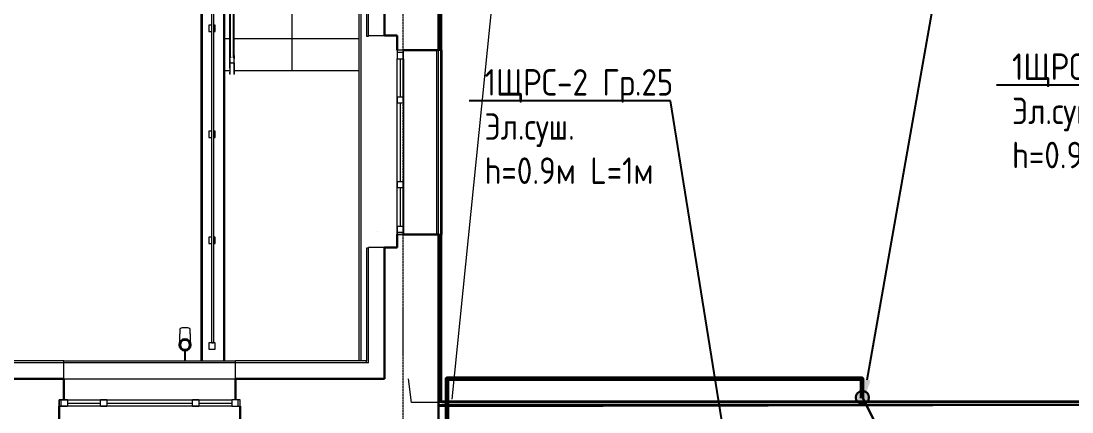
# Model space of a CAD drawing. Header units: millimetres. Extents: x -32 to 417638015, y -35 to 175284279.
# Drawn here: x 416279196 to 416289118, y 175251998 to 175255688 of the extents above; entities that cross this region are included whole.
import ezdxf
from ezdxf import colors
from ezdxf.entities.mleader import LeaderData, LeaderLine
from ezdxf.math import Vec2, Vec3

# ---------------------------------------------------------------- set-up
doc = ezdxf.new("R2010")
doc.units = ezdxf.units.MM
doc.linetypes.add('ADSK_Линия сетки', pattern=[25, 20, -2.5, 0, -2.5])
doc.linetypes.add('CONTINOUS', pattern=[0])
for name, color, linetype, lineweight in [('_ Окна', 7, 'Continuous', 9), ('_ЭМ_гофра', 5, 'Continuous', 60), ('Лестницы', 7, 'Continuous', 9), ('Обобщенные модели', 7, 'Continuous', 18), ('Ограждение', 7, 'Continuous', 9), ('Окна', 7, 'Continuous', 9), ('Оси', 253, 'Continuous', 9), ('Перекрытие', 7, 'Continuous', 18), ('Стены внутренние', 7, 'Continuous', 18), ('Стены наружные', 7, 'Continuous', 18), ('Стены несущие', 7, 'Continuous', 30), ('Стены отделка', 7, 'Continuous', 30), ('Стены штриховка', 7, 'Continuous', 9), ('Стрелки вверх', 7, 'Continuous', 18), ('ШТРИХОВКА', 252, 'Continuous', 15), ('ЭМ_Лоток 1_2', 162, 'Continuous', 30)]:
    doc.layers.add(name, color=color, linetype=linetype, lineweight=lineweight)
doc.layers.add('_ЭМ_Надписи', color=7, linetype='Continuous')
doc.layers.add('Линии', color=7, linetype='Continuous', lineweight=9, true_color=0x00a600)
doc.styles.add('ЭОМ', font='isocpeur.ttf', dxfattribs={"width": 0.85, "height": 250})

# ---------------------------------------------------------------- blocks, each defined once
blk = doc.blocks.new('1 этаж')
at = {"layer": 'Обобщенные модели', "lineweight": 9}
h = blk.add_hatch(dxfattribs=at)
h.set_pattern_fill('FP_27', color=8, style=0, pattern_type=2)
h.set_pattern_definition([(45, (557.2005023340862, 188.9017533554106), (-106.0660171779821, 106.0660171779821), [])])
h.paths.add_polyline_path([(16546.10150233408, 21071.42675335544), (16567.79568928999, 21076.37830996027), (16585.1930764575, 21090.2522632625), (16594.84789794314, 21110.30070665762), (16594.84789794314, 21132.55280005324), (16585.19307645751, 21152.60124344836), (16567.79568928999, 21166.47519675053), (16546.10150233408, 21171.42675335542), (16523.42140299656, 21165.68895786241), (16507.00992821067, 21152.60124344836), (16497.35510672497, 21132.55280005323), (16498.4775743852, 21107.96987854418), (16507.00992821067, 21090.25226326251), (16524.40731537819, 21076.37830996027), (16538.6370668662, 21073.13046204098)])
at = {"layer": '_ Окна', "color": 8, "lineweight": 18}
for p, q in [((18609.59743045213, 23901.46721298781), (18549.59743045213, 23901.46721298781)), ((18549.59743045213, 23901.46721298781), (18549.59743045213, 23821.46721298781)), ((18549.59743045213, 23821.46721298781), (18609.59743045213, 23821.46721298781)), ((18609.59743045213, 23821.46721298781), (18609.59743045213, 23901.46721298781)), ((18549.59743045213, 23461.46721298781), (18609.59743045213, 23461.46721298781)), ((18549.59743045213, 23401.46721298781), (18549.59743045213, 23461.46721298781)), ((18609.59743045213, 23461.46721298781), (18609.59743045213, 23401.46721298781)), ((18609.59743045213, 23401.46721298781), (18549.59743045213, 23401.46721298781)), ((18549.59743045213, 22661.46721298781), (18609.59743045213, 22661.46721298781)), ((18549.59743045213, 22601.46721298781), (18549.59743045213, 22661.46721298781)), ((18609.59743045213, 22661.46721298781), (18609.59743045213, 22601.46721298781)), ((18609.59743045213, 22601.46721298781), (18549.59743045213, 22601.46721298781)), ((18549.59743045213, 22241.46721298781), (18609.59743045213, 22241.46721298781)), ((18549.59743045212, 22161.46721298781), (18549.59743045213, 22241.46721298781)), ((18609.59743045213, 22241.46721298781), (18609.59743045212, 22161.46721298781)), ((18609.59743045212, 22161.46721298781), (18549.59743045212, 22161.46721298781)), ((15356.73106318179, 20541.42675335544), (15356.73106318179, 20601.42675335544)), ((15356.73106318179, 20601.42675335544), (15436.73106318179, 20601.42675335544)), ((15436.73106318179, 20541.42675335544), (15356.73106318179, 20541.42675335544)), ((15436.73106318179, 20601.42675335544), (15436.73106318179, 20541.42675335544)), ((15746.73106318179, 20541.42675335544), (15746.73106318179, 20601.42675335544)), ((15746.73106318179, 20601.42675335544), (15806.73106318179, 20601.42675335544)), ((15806.73106318179, 20541.42675335544), (15746.73106318179, 20541.42675335544)), ((15806.73106318179, 20601.42675335544), (15806.73106318179, 20541.42675335544)), ((16616.73106318179, 20541.42675335544), (16616.73106318179, 20601.42675335544)), ((16616.73106318179, 20601.42675335544), (16676.73106318179, 20601.42675335544)), ((16676.73106318179, 20541.42675335544), (16616.73106318179, 20541.42675335544)), ((16676.73106318179, 20601.42675335544), (16676.73106318179, 20541.42675335544)), ((16986.73106318179, 20601.42675335544), (16986.73106318179, 20541.42675335544)), ((17066.73106318179, 20601.42675335544), (16986.73106318179, 20601.42675335544)), ((16986.73106318179, 20541.42675335544), (17066.73106318179, 20541.42675335544)), ((17066.73106318179, 20541.42675335544), (17066.73106318179, 20601.42675335544))]:
    blk.add_line(p, q, dxfattribs=at)
at = {"layer": '_ Окна', "color": 8}
for p, q in [((18609.59743045213, 23881.46721298781), (18549.59743045213, 23881.46721298781)), ((18579.59743045214, 23461.46721298781), (18579.59743045215, 23821.46721298781)), ((18579.59743045214, 22661.46721298781), (18579.59743045214, 23401.46721298781)), ((18579.59743045214, 22241.4672129878), (18579.59743045214, 22601.4672129878)), ((18609.59743045212, 22181.46721298781), (18549.59743045212, 22181.46721298781)), ((15376.73106318179, 20541.42675335544), (15376.73106318179, 20601.42675335544)), ((15436.73106318179, 20571.42675335543), (15746.73106318179, 20571.42675335543)), ((15806.73106318179, 20571.42675335543), (16616.73106318179, 20571.42675335542)), ((16676.73106318179, 20571.42675335542), (16986.73106318179, 20571.42675335542)), ((17046.73106318179, 20541.42675335544), (17046.73106318179, 20601.42675335544))]:
    blk.add_line(p, q, dxfattribs=at)
at = {"layer": 'Лестницы', "color": 8}
for p, q in [((16919.59743045311, 24011.42675335543), (16969.59743045311, 24011.42675335543)), ((16919.59743045311, 24011.42675335543), (16969.59743045311, 24011.42675335543)), ((17009.59743045311, 24011.42675335543), (18189.59743045311, 24011.42675335542)), ((17009.59743045311, 24011.42675335543), (18189.59743045311, 24011.42675335542)), ((16919.59743045311, 23711.42675335542), (16969.62622702328, 23711.42675335542)), ((16919.59743045311, 23711.42675335542), (16969.62622702328, 23711.42675335542)), ((17009.56711036328, 23711.42675335542), (18189.59743045311, 23711.42675335542)), ((17009.56711036328, 23711.42675335542), (18189.59743045311, 23711.42675335542))]:
    blk.add_line(p, q, dxfattribs=at)
at = {"layer": 'Линии', "color": 8}
blk.add_line((19067.99776633934, 20608.84484450508), (21076.78712641931, 40466.78835131321), dxfattribs=at)
at = {"layer": 'Обобщенные модели', "color": 8}
for p, q in [((16496.10150233409, 21267.57834117026), (16496.10150233409, 21225.07420419919)), ((16596.10150233409, 21225.07420419919), (16596.10150233409, 21267.57834117025)), ((16541.10150233409, 21070.56797072738), (16541.10150233409, 20971.42675335544)), ((16551.10150233409, 20971.42675335544), (16551.10150233409, 21070.56797072738))]:
    blk.add_line(p, q, dxfattribs=at)
at = {"layer": 'Обобщенные модели', "color": 8, "flags": 128}
for points in [[(16496.10150233409, 21134.44362292012), (16496.10150233409, 21135.71400387244), (16496.10150233409, 21138.37751493854), (16496.10150233409, 21141.25387640378), (16496.10150233409, 21144.33848670342), (16496.10150233409, 21147.62641111898), (16496.10150233409, 21151.11238967278), (16496.10150233409, 21154.79084554279), (16496.10150233409, 21158.65589398429), (16496.10150233409, 21162.70135174429), (16496.10150233409, 21166.92074695335), (16496.10150233409, 21171.30732947923), (16496.10150233409, 21175.85408172564), (16496.10150233409, 21180.55372985891), (16496.10150233409, 21185.39875544456), (16496.10150233409, 21190.38140747521), (16496.10150233409, 21195.49371477051), (16496.10150233409, 21200.72749872937), (16496.10150233409, 21206.07438641392), (16496.10150233409, 21211.52582394449), (16496.10150233409, 21217.07309018393), (16496.10150233409, 21222.70731068962), (16496.10150233409, 21225.07420419919)], [(16596.10150233409, 21225.07420419919), (16596.10150233409, 21219.40646376543), (16596.10150233409, 21213.82194469794), (16596.10150233409, 21208.32958103594), (16596.10150233409, 21202.93815938964), (16596.10150233409, 21197.65630488356), (16596.10150233409, 21192.49246735818), (16596.10150233409, 21187.45490785198), (16596.10150233409, 21182.55168538554), (16596.10150233409, 21177.79064406885), (16596.10150233409, 21173.17940055239), (16596.10150233409, 21168.72533184209), (16596.10150233409, 21164.43556349775), (16596.10150233409, 21160.3169582336), (16596.10150233409, 21156.3761049395), (16596.10150233409, 21152.61930814003), (16596.10150233409, 21149.05257790866), (16596.10150233409, 21145.68162025292), (16596.10150233409, 21142.51182798594), (16596.10150233409, 21139.54827209917), (16596.10150233409, 21136.79569364983), (16596.10150233409, 21134.44362292012)]]:
    blk.add_lwpolyline(points, dxfattribs=at)
at = {"layer": 'Обобщенные модели', "color": 8}
for radius, start, end in [(52.00000000000004, 90, 270), (52.00000000000003, 270, 90)]:
    blk.add_arc((16546.10150233408, 21121.4267533554), radius, start, end, dxfattribs=at)
at = {"layer": 'Обобщенные модели', "color": 8, "lineweight": 40}
for radius, start, end in [(49.99999999999996, 90, 270), (49.99999999999998, 270, 90)]:
    blk.add_arc((16546.10150233407, 21121.4267533554), radius, start, end, dxfattribs=at)
at = {"layer": 'Обобщенные модели', "color": 8}
for major_axis, ratio, start_param, end_param in [((-50.00000000000001, 1.362883799528872e-13), 0.3090169943749481, 4.712388980384695, 6.283185307179597), ((-49.99999999999999, 5.857276822912619e-14), 0.3090169943749482, 3.141592653589792, 4.712388980384689)]:
    blk.add_ellipse((16546.10150233408, 21267.57834117024), major_axis=major_axis, ratio=ratio, start_param=start_param, end_param=end_param, dxfattribs=at)
at = {"layer": 'Ограждение', "color": 8}
for p, q in [((16797.99013385652, 21138.80837554271), (16797.99013385651, 29365.0770360301)), ((16813.99013385651, 29365.0770360301), (16813.99013385652, 21138.80837554271)), ((16969.59743045314, 28809.81091286579), (16969.59743045313, 23851.21009174271)), ((16969.59743045312, 23842.12634279388), (16969.59743045313, 28800.72716391696)), ((16974.59743045312, 23831.42675335542), (16974.59743045313, 28811.42675335542)), ((17004.59743045312, 23831.42675335542), (17004.59743045313, 28811.42675335542)), ((17009.59743045313, 23851.21009174271), (17009.59743045314, 28809.81091286579)), ((17009.59743045312, 23842.12634279388), (17009.59743045313, 28800.72716391696)), ((16797.99013385652, 24138.8083755427), (16769.59743045312, 24138.8083755427)), ((16769.59743045312, 24138.8083755427), (16769.59743045312, 24078.80837554271)), ((16829.59743045312, 24138.8083755427), (16813.99013385652, 24138.8083755427)), ((16829.59743045312, 24078.80837554271), (16829.59743045312, 24138.8083755427)), ((16769.59743045312, 24078.80837554271), (16797.99013385652, 24078.80837554271)), ((16813.99013385652, 24078.80837554271), (16829.59743045312, 24078.80837554271)), ((16969.59743045312, 23819.41697042187), (16969.59743045312, 23842.12634279388)), ((16969.59743045313, 23819.4169704219), (16969.59743045313, 23781.42675335544)), ((16969.59743045312, 23781.42675335542), (16969.59743045312, 23819.41697042187)), ((16982.07263517399, 23831.42675335542), (16974.59743045312, 23831.42675335542)), ((17004.59743045312, 23831.42675335542), (16996.85997936799, 23831.42675335542)), ((17009.59743045312, 23819.41697042187), (17009.59743045312, 23842.12634279388)), ((17009.59743045314, 23781.42675335544), (17009.59743045314, 23819.4169704219)), ((17009.59743045312, 23781.42675335542), (17009.59743045312, 23819.41697042187)), ((16969.59743045312, 23781.42675335542), (17009.59743045312, 23781.42675335542)), ((16969.59743045313, 23781.42675335544), (16969.59743045313, 23771.42675335545)), ((16969.59743045312, 23771.42675335542), (16969.59743045312, 23781.42675335542)), ((16987.26093254898, 23781.42675335542), (16991.93392835726, 23781.42675335542)), ((16989.59743045311, 23781.42675335542), (16987.26093254898, 23781.42675335542)), ((16991.93392835724, 23781.42675335542), (16989.59743045311, 23781.42675335542)), ((17009.59743045314, 23771.42675335545), (17009.59743045314, 23781.42675335544)), ((17009.59743045312, 23771.42675335542), (17009.59743045312, 23781.42675335542)), ((16797.99013385652, 23138.80837554271), (16769.59743045312, 23138.80837554271)), ((16769.59743045312, 23138.80837554271), (16769.59743045312, 23078.80837554271)), ((16829.59743045312, 23138.80837554271), (16813.99013385652, 23138.80837554271)), ((16829.59743045312, 23078.80837554271), (16829.59743045312, 23138.80837554271)), ((16769.59743045312, 23078.80837554271), (16797.99013385652, 23078.80837554271)), ((16813.99013385652, 23078.80837554271), (16829.59743045312, 23078.80837554271)), ((16797.99013385652, 22138.8083755427), (16769.59743045312, 22138.8083755427)), ((16769.59743045312, 22138.8083755427), (16769.59743045312, 22078.80837554271)), ((16829.59743045312, 22138.8083755427), (16813.99013385652, 22138.8083755427)), ((16829.59743045312, 22078.80837554271), (16829.59743045312, 22138.8083755427)), ((16769.59743045312, 22078.80837554271), (16797.99013385652, 22078.80837554271)), ((16813.99013385652, 22078.80837554271), (16829.59743045312, 22078.80837554271)), ((16829.59743045312, 21138.80837554271), (16769.59743045312, 21138.80837554271)), ((16769.59743045312, 21138.80837554271), (16769.59743045312, 21078.80837554271)), ((16797.99013385652, 21138.80837554271), (16813.99013385652, 21138.80837554271)), ((16829.59743045312, 21078.80837554271), (16829.59743045312, 21138.80837554271)), ((16769.59743045312, 21078.80837554271), (16829.59743045312, 21078.80837554271))]:
    blk.add_line(p, q, dxfattribs=at)
at = {"layer": 'Ограждение', "color": 8, "flags": 128}
for points in [[(16969.59743045313, 23819.4169704219), (16969.59743045313, 23822.21622381496), (16969.59743045313, 23825.01099899974), (16969.59743045313, 23827.79682493212), (16969.59743045313, 23830.56924488489), (16969.59743045313, 23833.32382357755), (16969.59743045313, 23836.0561542718), (16969.59743045313, 23838.76186582138), (16969.59743045313, 23841.43662966503), (16969.59743045313, 23844.07616675115), (16969.59743045313, 23846.6762543835), (16969.59743045313, 23849.23273297652), (16969.59743045313, 23851.21009174271)], [(17009.59743045314, 23851.21009174271), (17009.59743045314, 23848.69078858212), (17009.59743045314, 23846.12465355723), (17009.59743045314, 23843.51579193665), (17009.59743045314, 23840.86837734246), (17009.59743045314, 23838.18664507324), (17009.59743045314, 23835.47488532857), (17009.59743045314, 23832.73743634556), (17009.59743045314, 23829.97867745862), (17009.59743045314, 23827.20302209345), (17009.59743045314, 23824.41491070656), (17009.59743045314, 23821.61880368138), (17009.59743045314, 23819.4169704219)], [(16969.59743045313, 23781.42675335544), (16969.59743045313, 23777.42781993678), (16969.59743045313, 23773.43528395853), (16969.59743045313, 23769.45553262655), (16969.59743045313, 23765.49493269402), (16969.59743045313, 23761.55982027594), (16969.59743045313, 23757.65649071273), (16969.59743045313, 23753.79118849904), (16969.59743045313, 23749.97009729383), (16969.59743045313, 23746.19933002794), (16969.59743045313, 23742.48491912458), (16969.59743045313, 23738.83280684884), (16969.59743045313, 23735.2488358013), (16969.59743045313, 23731.73873957107), (16969.59743045313, 23728.30813356336), (16969.59743045313, 23724.96250601594), (16969.59743045313, 23721.70720921921), (16969.59743045313, 23718.5474509536), (16969.59743045313, 23715.4882861583), (16969.59743045313, 23712.53460884439), (16969.59743045313, 23709.69114426549), (16969.59743045313, 23706.96244135836), (16969.59743045313, 23704.35286546555), (16969.59743045313, 23701.86659135181), (16969.59743045313, 23699.50759652535), (16969.59743045313, 23697.27965487466), (16969.59743045313, 23695.18633063111), (16969.59743045313, 23693.23097266695), (16969.59743045313, 23691.41670913779), (16969.59743045313, 23689.74644247827), (16969.59743045313, 23688.22284475872), (16969.59743045313, 23686.84835341049), (16969.59743045313, 23685.62516732652), (16969.59743045313, 23684.55524334362), (16969.59743045313, 23683.64029311191), (16969.59743045313, 23682.8817803566), (16969.59743045313, 23682.28091853627), (16969.59743045313, 23681.83866890168), (16969.59743045313, 23681.55573895789), (16969.59743045313, 23681.43258133245), (16969.59743045313, 23681.42675335544)], [(16969.59743045313, 23732.81140688487), (16969.59743045313, 23734.29391693807), (16969.59743045313, 23737.85850872778), (16969.59743045313, 23741.49280041481), (16969.59743045313, 23745.19097790778), (16969.59743045313, 23748.94712491157), (16969.59743045313, 23752.75523239225), (16969.59743045313, 23756.60920819021), (16969.59743045313, 23760.5028867663), (16969.59743045313, 23764.43003906542), (16969.59743045313, 23768.38438248163), (16969.59743045313, 23772.35959090901), (16969.59743045313, 23776.34930486209), (16969.59743045313, 23780.34714164962)], [(17009.59743045313, 23681.42675335544), (17009.59743045313, 23681.50674268935), (17009.59743045313, 23681.74658272518), (17009.59743045313, 23682.14588977006), (17009.59743045313, 23682.70402501788), (17009.59743045313, 23683.42009557132), (17009.59743045313, 23684.29295587024), (17009.59743045313, 23685.32120952437), (17009.59743045313, 23686.5032115472), (17009.59743045313, 23687.83707098765), (17009.59743045313, 23689.32065395516), (17009.59743045313, 23690.95158703345), (17009.59743045313, 23692.72726107752), (17009.59743045313, 23694.64483538768), (17009.59743045313, 23696.7012422541), (17009.59743045313, 23698.89319186448), (17009.59743045313, 23701.21717756701), (17009.59743045313, 23703.66948148035), (17009.59743045313, 23706.24618044135), (17009.59743045313, 23708.94315228135), (17009.59743045313, 23711.75608242072), (17009.59743045313, 23714.68047077131), (17009.59743045313, 23717.71163893559), (17009.59743045313, 23720.8447376911), (17009.59743045313, 23724.0747547482), (17009.59743045313, 23727.39652276863), (17009.59743045313, 23730.80472763217), (17009.59743045313, 23734.29391693807), (17009.59743045313, 23737.85850872778), (17009.59743045313, 23741.49280041481), (17009.59743045313, 23745.19097790778), (17009.59743045313, 23748.94712491157), (17009.59743045313, 23752.75523239225), (17009.59743045313, 23756.60920819021), (17009.59743045313, 23760.5028867663), (17009.59743045313, 23764.43003906542), (17009.59743045313, 23768.38438248163), (17009.59743045313, 23772.35959090901), (17009.59743045313, 23776.34930486209), (17009.59743045313, 23780.34714164962), (17009.59743045313, 23781.42675335544)], [(17009.59743045313, 23781.42675335544), (17009.59743045313, 23777.42781993678), (17009.59743045313, 23773.43528395853), (17009.59743045313, 23769.45553262655), (17009.59743045313, 23765.49493269402), (17009.59743045313, 23761.55982027594), (17009.59743045313, 23757.65649071273), (17009.59743045313, 23753.79118849904), (17009.59743045313, 23749.97009729383), (17009.59743045313, 23746.19933002794), (17009.59743045313, 23742.48491912458), (17009.59743045313, 23738.83280684884), (17009.59743045313, 23735.2488358013), (17009.59743045313, 23731.73873957107), (17009.59743045313, 23728.30813356336), (17009.59743045313, 23724.96250601594), (17009.59743045313, 23721.70720921921), (17009.59743045313, 23718.5474509536), (17009.59743045313, 23715.4882861583), (17009.59743045313, 23712.53460884439), (17009.59743045313, 23709.69114426549), (17009.59743045313, 23706.96244135836), (17009.59743045313, 23704.35286546555), (17009.59743045313, 23701.86659135181), (17009.59743045313, 23699.50759652535), (17009.59743045313, 23697.27965487466), (17009.59743045313, 23695.18633063111), (17009.59743045313, 23693.23097266695), (17009.59743045313, 23691.41670913779), (17009.59743045313, 23689.74644247827), (17009.59743045313, 23688.22284475872), (17009.59743045313, 23686.84835341049), (17009.59743045313, 23685.62516732652), (17009.59743045313, 23684.55524334362), (17009.59743045313, 23683.64029311191), (17009.59743045313, 23682.8817803566), (17009.59743045313, 23682.28091853627), (17009.59743045313, 23681.83866890168), (17009.59743045313, 23681.55573895789), (17009.59743045313, 23681.43258133245), (17009.59743045313, 23681.42675335544)], [(16969.59743045313, 23681.42675335544), (16969.59743045313, 23681.50674268935), (16969.59743045313, 23681.74658272518), (16969.59743045313, 23682.14588977005), (16969.59743045313, 23682.70402501788), (16969.59743045313, 23683.42009557132), (16969.59743045313, 23684.29295587024), (16969.59743045313, 23685.32120952437), (16969.59743045313, 23686.5032115472), (16969.59743045313, 23687.83707098765), (16969.59743045313, 23689.32065395516), (16969.59743045313, 23690.95158703345), (16969.59743045313, 23692.72726107752), (16969.59743045313, 23693.93972333015)], [(16969.88843585336, 23678.02741049744), (16969.76826348929, 23678.81827918068), (16969.67981356238, 23679.61332086616), (16969.62322757361, 23680.41126365677), (16969.59859604853, 23681.21083101428), (16969.59743045313, 23681.42675335544)], [(16971.59542160959, 23672.71310442991), (16971.26136827769, 23673.43996276732), (16970.95664873378, 23674.17959826591), (16970.68175046413, 23674.93082766667), (16970.43711324734, 23675.69244916281)], [(17009.59743045313, 23681.42675335544), (17009.58143258634, 23680.62696667171), (17009.53346457918, 23679.82845947606), (17009.4536031702, 23679.03250920966), (17009.34197612064, 23678.24038922316), (17009.19876200995, 23677.45336673954), (17009.02418995016, 23676.6727008269), (17008.81853921934, 23675.89964038416), (17008.58213881477, 23675.13542214312), (17008.31536692668, 23674.38126868994), (17008.01865033318, 23673.63838650927), (17007.69246371752, 23672.90796405412), (17007.33732890871, 23672.19116984461)]]:
    blk.add_lwpolyline(points, dxfattribs=at)
at = {"layer": 'Окна', "color": 8}
for p, q in [((18549.59743045213, 23901.46721298781), (18549.59743045213, 23821.46721298781)), ((18609.59743045213, 23901.46721298781), (18549.59743045213, 23901.46721298781)), ((18549.59743045213, 23461.46721298781), (18549.59743045213, 23821.46721298781)), ((18609.59743045213, 23821.46721298781), (18609.59743045213, 23901.46721298781)), ((18609.59743045222, 23821.46721298781), (18609.59743045222, 23461.46721298781)), ((18549.59743045213, 23461.46721298781), (18549.59743045213, 23401.46721298781)), ((18609.59743045213, 23401.46721298781), (18609.59743045213, 23461.46721298781)), ((18549.59743045213, 22661.46721298781), (18549.59743045213, 23401.46721298781)), ((18609.59743045222, 23401.46721298781), (18609.59743045222, 22661.46721298781)), ((18549.59743045213, 22661.46721298781), (18549.59743045213, 22601.46721298781)), ((18609.59743045213, 22601.46721298781), (18609.59743045213, 22661.46721298781)), ((18549.59743045213, 22241.4672129878), (18549.59743045213, 22601.4672129878)), ((18609.59743045222, 22601.4672129878), (18609.59743045222, 22241.4672129878)), ((18549.59743045213, 22241.46721298781), (18549.59743045212, 22161.46721298781)), ((18609.59743045212, 22161.46721298781), (18609.59743045213, 22241.46721298781)), ((18549.59743045212, 22161.46721298781), (18609.59743045212, 22161.46721298781)), ((15356.73106318179, 20601.42675335544), (15356.73106318179, 20541.42675335544)), ((15436.73106318179, 20601.42675335544), (15356.73106318179, 20601.42675335544)), ((15356.73106318179, 20541.42675335544), (15436.73106318179, 20541.42675335544)), ((15436.73106318179, 20601.42675335544), (15746.73106318179, 20601.42675335544)), ((15746.73106318179, 20541.42675335535), (15436.73106318179, 20541.42675335535)), ((15806.73106318179, 20601.42675335544), (15746.73106318179, 20601.42675335544)), ((15746.73106318179, 20541.42675335544), (15806.73106318179, 20541.42675335544)), ((15806.73106318179, 20601.42675335544), (16616.73106318179, 20601.42675335544)), ((16616.73106318179, 20541.42675335535), (15806.73106318179, 20541.42675335535)), ((16676.73106318179, 20601.42675335544), (16616.73106318179, 20601.42675335544)), ((16616.73106318179, 20541.42675335544), (16676.73106318179, 20541.42675335544)), ((16676.73106318179, 20601.42675335544), (16986.73106318179, 20601.42675335544)), ((16986.73106318179, 20541.42675335535), (16676.73106318179, 20541.42675335535)), ((17066.73106318179, 20601.42675335544), (16986.73106318179, 20601.42675335544)), ((16986.73106318179, 20541.42675335544), (17066.73106318179, 20541.42675335544)), ((17066.73106318179, 20541.42675335544), (17066.73106318179, 20601.42675335544))]:
    blk.add_line(p, q, dxfattribs=at)
at = {"layer": 'Оси', "color": 8, "linetype": 'ADSK_Линия сетки'}
blk.add_line((18606.7659264767, -4162.595295516319), (18606.76592647678, 44411.90026894398), dxfattribs=at)
at = {"layer": 'Перекрытие', "color": 8}
for p, q in [((18919.59743045311, 23901.4672129878), (18919.59743045311, 22161.4672129878)), ((19353.51810400348, 20557.35298587673), (19353.51810400348, 20542.25151535474)), ((20703.51810400348, 20545.53950734671), (20703.51810400348, 20557.35298587671)), ((21618.51810400348, 20557.35298587672), (21618.51810400348, 20547.76803525237)), ((22618.51810400348, 20550.20358487604), (22618.51810400348, 20557.35298587672))]:
    blk.add_line(p, q, dxfattribs=at)
at = {"layer": 'Стены внутренние', "color": 8}
for p, q in [((16909.59743045311, 29246.4267533554), (16909.59743045311, 20971.42675335541)), ((18939.59743045311, 22161.4672129878), (18939.59743045311, 23901.46721298781)), ((18959.59743045311, 23901.46721298781), (18959.59743045311, 22161.4672129878)), ((18359.59743045311, 22190.65094074634), (18359.59743045311, 22191.46721298781)), ((18919.59743045311, 22161.4672129878), (18919.59743045311, 22160.65094074633)), ((15401.7310631818, 20801.42675335541), (17021.7310631818, 20801.42675335541))]:
    blk.add_line(p, q, dxfattribs=at)
at = {"layer": 'Стены наружные', "color": 8}
for p, q in [((18189.59743045311, 20971.42675335541), (18189.59743045314, 30610.66184518132)), ((18209.59743045311, 20971.42675335539), (18209.59743045311, 30610.73320262596)), ((16699.59743045311, 20971.42675335541), (16699.59743045308, 29266.4267533554)), ((16709.59743045308, 29266.4267533554), (16709.59743045311, 20971.42675335541)), ((16919.59743045311, 29256.42675335542), (16919.59743045311, 20971.42675335541)), ((18971.59743045311, 23901.46721298781), (18971.59743045311, 22161.4672129878)), ((15401.7310631818, 20971.42675335542), (17021.7310631818, 20971.42675335541)), ((17021.7310631818, 20951.42675335541), (15401.7310631818, 20951.42675335542))]:
    blk.add_line(p, q, dxfattribs=at)
at = {"layer": 'Стены несущие', "color": 8}
for p, q in [((18939.59743045314, 25186.42675335538), (18939.59743045314, 23901.4672129878)), ((18429.59743045308, 25065.53196014957), (18429.59743045308, 24040.46721298781)), ((18429.59743045308, 24040.46721298781), (18549.59743045314, 24040.46721298781)), ((18549.59743045314, 24040.46721298781), (18549.59743045314, 23901.4672129878)), ((18609.59743045212, 23901.4672129878), (18939.59743045314, 23901.4672129878)), ((18549.59743045215, 22161.46721298778), (18549.59743045215, 22160.65094074633)), ((18549.59743045314, 22160.65094074633), (18549.59743045314, 22040.46721298779)), ((18939.59743045314, 22161.46721298778), (18609.59743045212, 22161.46721298778)), ((18939.59743045314, 22161.46721298778), (18939.59743045314, 20291.4267533554)), ((18549.59743045314, 22040.46721298779), (18429.59743045308, 22040.46721298779)), ((18429.59743045308, 22040.46721298779), (18429.59743045308, 20801.42675335539)), ((14119.05911524169, 20801.42675335542), (15401.7310631818, 20801.42675335541)), ((15401.7310631818, 20801.42675335541), (15401.7310631818, 20601.42675335544)), ((18429.59743045308, 20801.4267533554), (17021.7310631818, 20801.42675335541)), ((17021.7310631818, 20801.42675335541), (17021.7310631818, 20601.42675335543)), ((15356.7310631818, 20291.42675335541), (15356.7310631818, 20541.42675335545)), ((17066.7310631818, 20291.4267533554), (17066.7310631818, 20541.42675335544)), ((25553.95449632051, 20557.35298587669), (18939.59743045314, 20541.24339101404))]:
    blk.add_line(p, q, dxfattribs=at)
at = {"layer": 'Стены отделка', "color": 8, "lineweight": 9}
for p, q in [((18959.59743045314, 23901.4672129878), (18959.59743045314, 25186.42675335538)), ((18971.59743045314, 23901.4672129878), (18971.59743045314, 25186.42675335538)), ((18259.59743045308, 25059.52520622831), (18259.59743045308, 24034.36408337879)), ((18259.59743045308, 24034.36408337879), (18279.59743045308, 24034.36408337879)), ((18279.59743045308, 24034.36408337879), (18279.59743045308, 24040.46721298781)), ((18279.59743045308, 24040.46721298781), (18429.59743045308, 24040.46721298781)), ((18939.59743045314, 23901.4672129878), (18971.59743045314, 23901.4672129878)), ((18971.59743045314, 22161.46721298778), (18939.59743045314, 22161.46721298778)), ((18959.59743045314, 20577.35298587675), (18959.59743045314, 22161.46721298778)), ((18971.59743045314, 20589.35298587675), (18971.59743045314, 22161.46721298778)), ((18279.59743045308, 22034.36408337883), (18259.59743045308, 22034.36408337883)), ((18259.59743045308, 22034.36408337883), (18259.59743045308, 20971.42675335539)), ((18429.59743045308, 22040.46721298779), (18279.59743045308, 22040.46721298779)), ((18279.59743045308, 22040.46721298779), (18279.59743045308, 22034.36408337883)), ((15401.7310631818, 20971.42675335542), (14119.05911524169, 20971.42675335542)), ((15401.7310631818, 20951.42675335541), (14119.05911524169, 20951.42675335542)), ((15401.7310631818, 20801.42675335541), (15401.7310631818, 20971.42675335542)), ((18259.59743045311, 20971.42675335541), (17021.7310631818, 20971.42675335541)), ((17021.7310631818, 20801.42675335541), (17021.7310631818, 20971.42675335542)), ((18279.59743045308, 20951.4267533554), (17021.7310631818, 20951.42675335541)), ((18969.59743045311, 20577.35298587675), (18939.59743045314, 20577.35298587675)), ((18939.59743045314, 20557.35298587675), (25553.95449632051, 20557.35298587669)), ((30677.52966453356, 20589.35298587668), (18971.59743045314, 20589.35298587675))]:
    blk.add_line(p, q, dxfattribs=at)
at = {"layer": 'Стены штриховка', "color": 8}
for p, q in [((18969.59743045311, 23901.4672129878), (18969.59743045311, 25186.42675335538)), ((18279.59743045308, 24040.46721298781), (18279.59743045308, 25059.52520622831)), ((18969.59743045311, 20587.35298587671), (18969.59743045311, 22161.46721298778)), ((18279.59743045308, 20951.42675335539), (18279.59743045308, 22034.36408337883)), ((18259.59743045308, 20951.42675335539), (18259.59743045308, 20971.42675335539)), ((18684.59743045308, 20577.35298587675), (18654.59743045311, 20801.42675335539)), ((18939.59743045314, 20577.35298587675), (18684.59743045308, 20577.35298587675)), ((30679.5362730269, 20587.35298587671), (18969.59743045311, 20587.35298587671)), ((18969.59743045311, 20577.35298587675), (30689.56931549369, 20577.35298587668))]:
    blk.add_line(p, q, dxfattribs=at)
at = {"layer": 'Стрелки вверх', "color": 8}
for p, q in [((17558.17237922692, 24011.42675335542), (17558.17237922692, 24311.42675335542)), ((17558.17237922692, 23711.42675335542), (17558.17237922692, 24011.42675335542))]:
    blk.add_line(p, q, dxfattribs=at)
blk = doc.blocks.new('*U1130')
at = {"linetype": 'CONTINOUS'}
h = blk.add_hatch(color=0, dxfattribs=at)
h.dxf.hatch_style = 1
h.paths.add_polyline_path([(195.8195509670644, -62.60212601111182, 1), (-197.5579849209211, 65.50275523362039, 1)])
at = {"color": 0, "linetype": 'CONTINOUS'}
blk.add_line((4.134039503739391, 3.463284857826651), (1087.167474946119, -2137.450903066697), dxfattribs=at)
at = {"color": 0, "linetype": 'Continuous'}
blk.add_lwpolyline([(1087.167474946119, -2137.450903066697, 0, 439.6831502027359, 0), (508.2613558613465, -993.0833487728468, 439.6831502027359, 439.6831502027359, 0)], format="xyseb", dxfattribs=at)
at = {"color": 0, "linetype": 'CONTINOUS'}
blk.add_circle((-0.8692169769283264, 1.450314611254267), 206.8554726977451, dxfattribs=at)

msp = doc.modelspace()

# ---------------------------------------------------------------- linework, layer by layer
at = {"layer": '_ЭМ_гофра', "linetype": 'ByBlock'}
msp.add_lwpolyline([(416287136.1973183, 175252128.8164581), (416287136.1973183, 175252310.2839016), (416283214.677749, 175252310.2839016), (416283214.677749, 175248838.5579896), (416280569.9767921, 175248838.5579896), (416280569.9767921, 175243828.4171768)], dxfattribs=at)

# ---------------------------------------------------------------- block references
at = {"layer": 'ШТРИХОВКА'}
msp.add_blockref('1 этаж', (416264198.1010904, 175231510.6631508), dxfattribs=at)
at = {"layer": 'ЭМ_Лоток 1_2', "xscale": 0.3, "yscale": 0.3, "zscale": 0.3}
msp.add_blockref('*U1130', (416287139.8023975, 175252133.8161435), dxfattribs=at)

# ---------------------------------------------------------------- leaders
at = {"layer": '_ЭМ_Надписи', "color": 7, "ltscale": 5}
ml = msp.add_multileader_mtext('Standard', dxfattribs=at)
ml.set_content('{\\fGOST Common|b0|i0|c204|p34;\\W0.9;\\C256;1ЩРС-2\\fISOCPEUR|b0|i0|c204|p34;\\W0.85; Гр.1\\P\\fGOST Common|b0|i0|c204|p34;\\W0.9;1ЩРС-2\\fISOCPEUR|b0|i0|c204|p34;\\W0.85; Гр.2}', color=1, style='ЭОМ')
ml.set_leader_properties()
ml.build(insert=Vec2(0, 0))
ml.multileader.update_dxf_attribs({"text_left_attachment_type": 6, "text_right_attachment_type": 6, "dogleg_length": 0, "arrow_head_size": 200})
ctx = ml.context
ctx.base_point, ctx.char_height, ctx.arrow_head_size, ctx.landing_gap_size, ctx.plane_origin = Vec3(416288207.9169582, 175258094.8335561, -64.26463315267222), 250, 200, 0, Vec3(416260590.9840314, 175267836.8390679, -64.26463315267222)
ctx.left_attachment, ctx.right_attachment = 6, 6
notes = []
notes.append((ctx, [(0, (1, 1, 0), (416288207.9169582, 175258094.8335561, -64.26463315267222), (1, 0), 0, [(0, [(416287148.6469999, 175252104.0731736, -64.26463315267222)], 0, [])])]))
ctx.mtext.insert, ctx.mtext.width, ctx.mtext.defined_height, ctx.mtext.flow_direction = Vec3(416288207.9169582, 175258419.8335561, -64.26463315267222), 1629.2555459595, 2318.499199407383, 5
ml = msp.add_multileader_mtext('Standard', dxfattribs=at)
ml.set_content('{\\fGOST Common|b0|i0|c204|p34;\\W0.9;\\C256;1ЩРС-2\\fISOCPEUR|b0|i0|c204|p34;\\W0.85; Гр.26\\PЭл.суш.\\P\\fGOST Common|b0|i0|c0|p34;\\W0.9;h=0.9\\fGOST Common|b0|i0|c204|p34;м \\fGOST Common|b0|i0|c0|p34;L=1\\fGOST Common|b0|i0|c204|p34;м}', color=1, style='ЭОМ')
ml.set_leader_properties()
ml.build(insert=Vec2(0, 0))
ml.multileader.update_dxf_attribs({"text_left_attachment_type": 6, "text_right_attachment_type": 6, "dogleg_length": 0, "arrow_head_size": 200})
ctx = ml.context
ctx.base_point, ctx.char_height, ctx.arrow_head_size, ctx.landing_gap_size, ctx.plane_origin = Vec3(416288552.6891912, 175255081.6407882), 250, 200, 0, Vec3(416266690.0589998, 175262718.4451276)
ctx.left_attachment, ctx.right_attachment = 6, 6
notes.append((ctx, [(1, (1, 1, 0), (416290307.6891912, 175255081.6407882), (-1, 0), 0, [(0, [(416291575.7710509, 175246939.5159049)], 0, [])])]))
ctx.mtext.insert, ctx.mtext.width, ctx.mtext.defined_height, ctx.mtext.flow_direction = Vec3(416288552.6891912, 175255381.6407882), 2073.809115969734, 545.6159617257083, 5
ml = msp.add_multileader_mtext('Standard', dxfattribs=at)
ml.set_content('{\\fGOST Common|b0|i0|c204|p34;\\W0.9;\\C256;1ЩРС-2\\fISOCPEUR|b0|i0|c204|p34;\\W0.85; Гр.25\\PЭл.суш.\\P\\fGOST Common|b0|i0|c0|p34;\\W0.9;h=0.9\\fGOST Common|b0|i0|c204|p34;м \\fGOST Common|b0|i0|c0|p34;L=1\\fGOST Common|b0|i0|c204|p34;м}', color=1, style='ЭОМ')
ml.set_leader_properties()
ml.build(insert=Vec2(0, 0))
ml.multileader.update_dxf_attribs({"text_left_attachment_type": 6, "text_right_attachment_type": 6, "dogleg_length": 0, "arrow_head_size": 200})
ctx = ml.context
ctx.base_point, ctx.char_height, ctx.arrow_head_size, ctx.landing_gap_size, ctx.plane_origin = Vec3(416283572.5489981, 175254933.9547002), 250, 200, 0, Vec3(416261733.5258649, 175262706.2491165)
ctx.left_attachment, ctx.right_attachment = 6, 6
notes.append((ctx, [(1, (1, 1, 0), (416285327.5489981, 175254933.9547002), (-1, 0), 0, [(0, [(416286619.2379159, 175246927.3198939)], 0, [])])]))
ctx.mtext.insert, ctx.mtext.width, ctx.mtext.defined_height, ctx.mtext.flow_direction = Vec3(416283572.5489981, 175255233.9547002), 2073.809115969734, 545.6159617257083, 5
for ctx, leaders in notes:
    for number, flags, end, landing, length, lines in leaders:
        leader = LeaderData()
        leader.index, (leader.has_last_leader_line, leader.has_dogleg_vector, leader.attachment_direction) = number, flags
        leader.last_leader_point, leader.dogleg_vector, leader.dogleg_length = Vec3(end), Vec3(landing), length
        for number, points, colour, breaks in lines:
            line = LeaderLine()
            line.index, line.vertices, line.color, line.breaks = number, Vec3.list(points), colors.encode_raw_color(colour), breaks
            leader.lines.append(line)
        ctx.leaders.append(leader)

doc.saveas('drawing.dxf')
